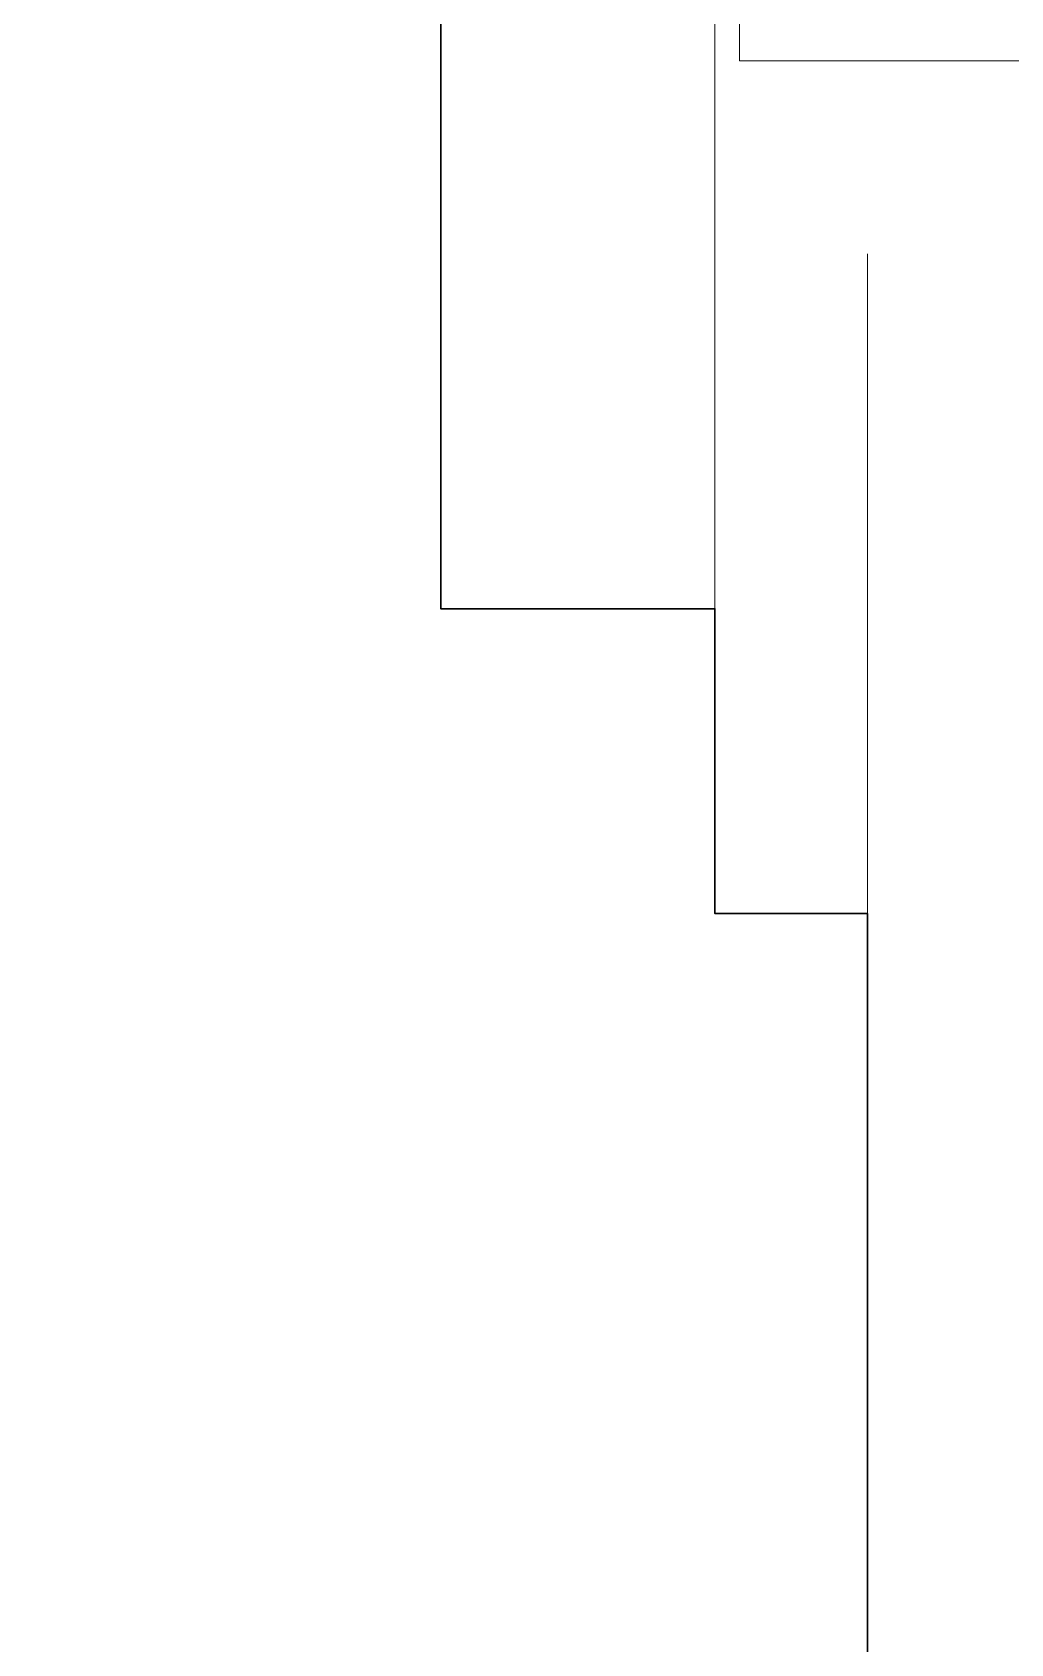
# Model space of a CAD drawing. Header units: millimetres. Extents: x -667 to -468, y -723 to -475.
# Drawn here: x -580.125 to -579.804, y -488.064 to -487.536 of the extents above; entities that cross this region are included whole.
import ezdxf

# ---------------------------------------------------------------- set-up
doc = ezdxf.new("R2010")
doc.units = ezdxf.units.MM
doc.layers.get('0').update_dxf_attribs({"lineweight": 9})
doc.layers.add('dinding', color=36, linetype='Continuous', lineweight=9)

msp = doc.modelspace()

# ---------------------------------------------------------------- linework, layer by layer
at = {"lineweight": 30}
msp.add_lwpolyline([(-579.85112, -490.90393), (-579.85112, -487.82469), (-579.90112, -487.82469), (-579.90112, -487.72469), (-579.99112, -487.72469), (-579.99112, -487.37469), (-579.89312, -487.37469), (-579.89312, -487.24493), (-579.94312, -487.24493), (-579.94312, -487.14493), (-580.12516, -487.14493), (-580.12516, -487.11339)], dxfattribs=at)
at = {"layer": 'dinding'}
for p, q in [((-579.99112, -487.72469), (-579.99112, -487.37469)), ((-579.90112, -487.72469), (-579.90112, -487.37469)), ((-579.89312, -487.54493), (-579.89312, -487.37469)), ((-579.89312, -487.54493), (-579.79312, -487.54493)), ((-579.85112, -487.60828), (-579.85112, -487.82469)), ((-579.90112, -487.72469), (-579.99112, -487.72469)), ((-579.90112, -487.72469), (-579.90112, -487.82469)), ((-579.90112, -487.82469), (-579.85112, -487.82469)), ((-579.85112, -487.82469), (-579.85112, -488.57097))]:
    msp.add_line(p, q, dxfattribs=at)

doc.saveas('drawing.dxf')
